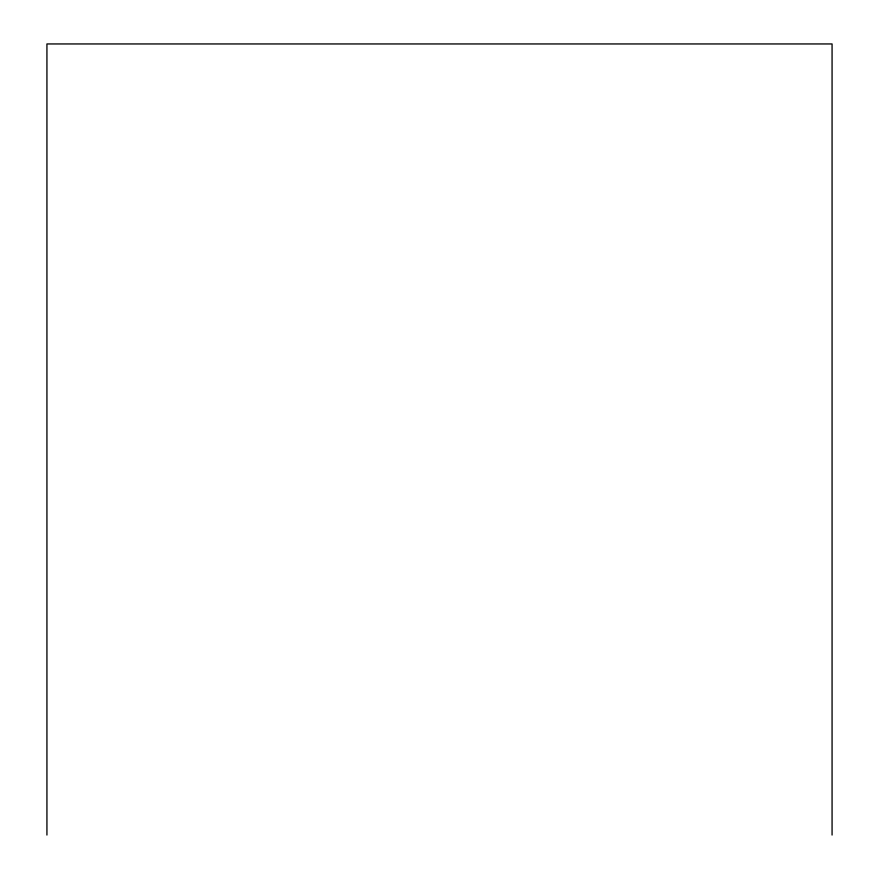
<?xml version="1.0" encoding="UTF-8"?>
<svg xmlns="http://www.w3.org/2000/svg" width="879" height="879" viewBox="0 0 879 879"><rect width="100%" height="100%" fill="white"/><g stroke="black" fill="none" stroke-linecap="round" stroke-linejoin="round"><path stroke-width="1.32" d="M832.072 835.05L832.072 43.95L46.928 43.95L46.928 835.05"/></g></svg>
